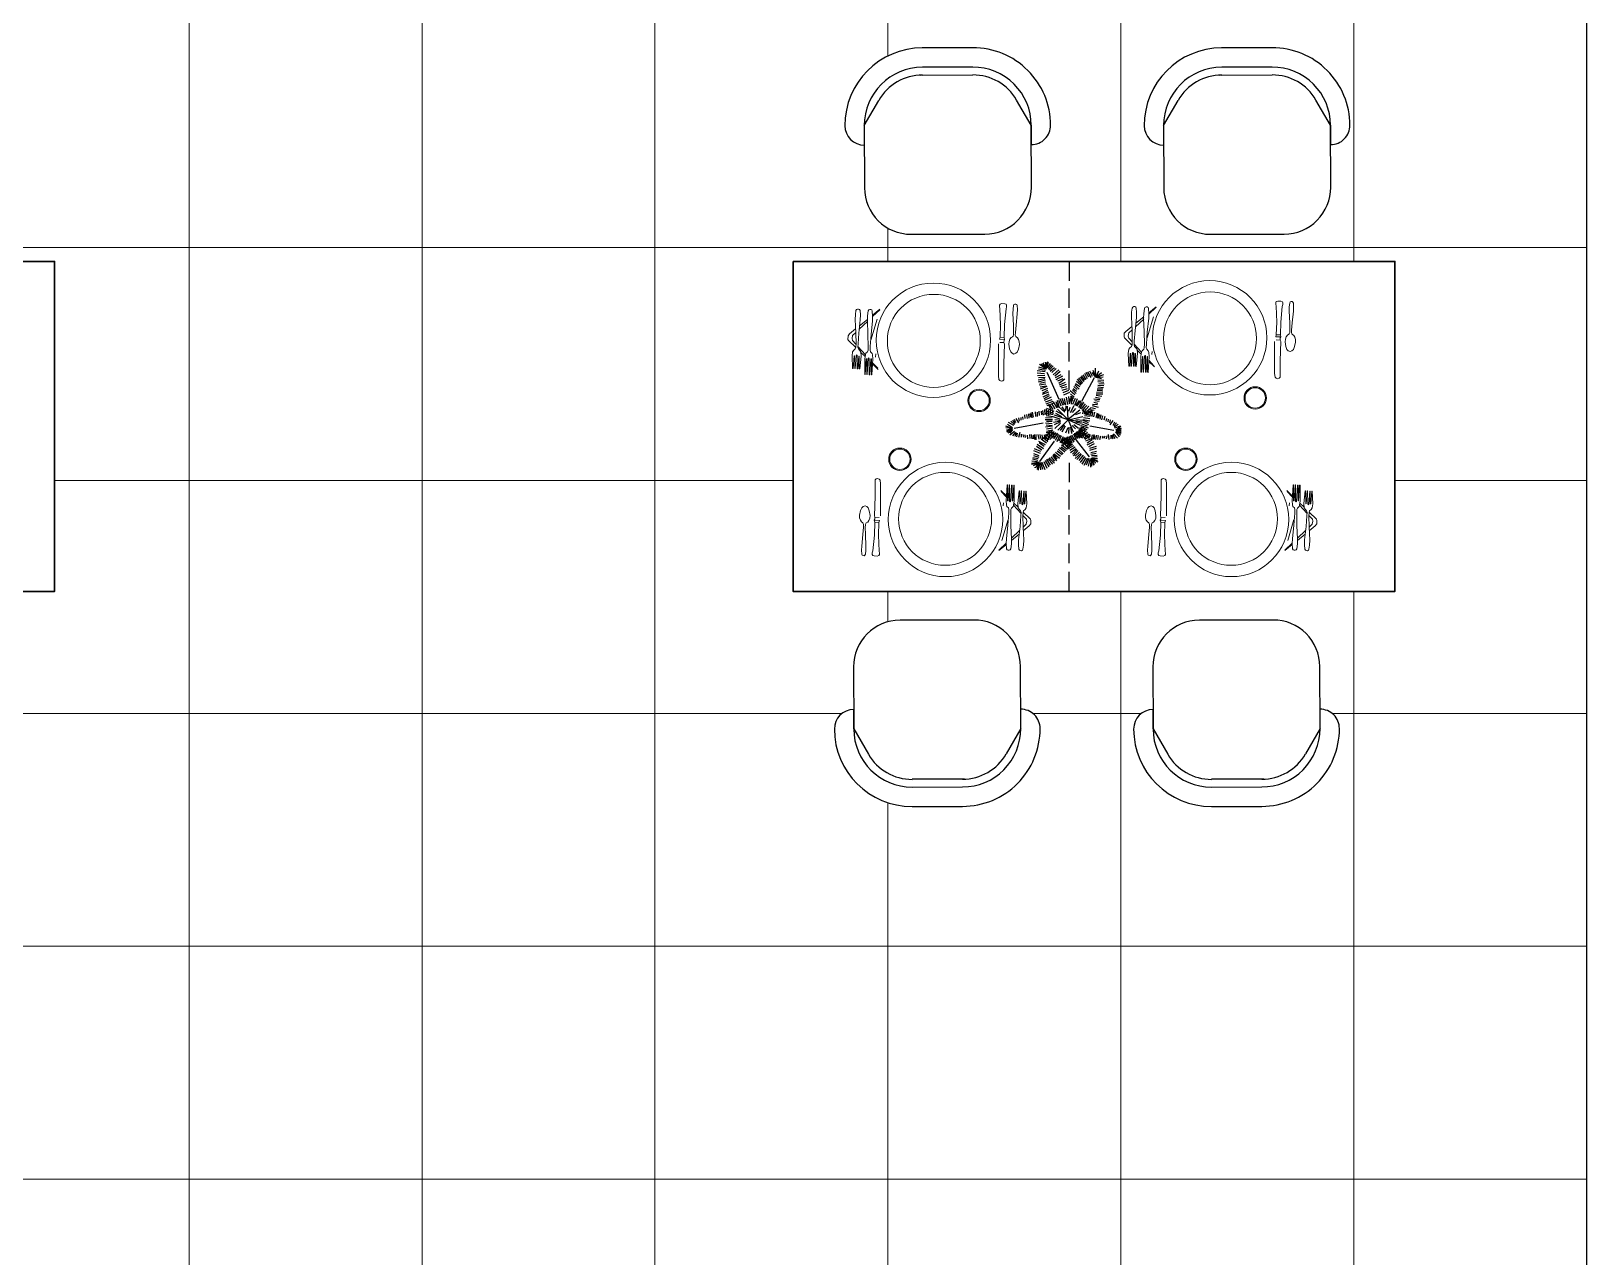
# Model space of a CAD drawing. Header units: millimetres. Extents: x 2497 to 4392, y 822 to 3100.
# Drawn here: x 3991.3 to 4391.9, y 1521.7 to 1837.4 of the extents above; entities that cross this region are included whole.
import ezdxf

# ---------------------------------------------------------------- set-up
doc = ezdxf.new("R2010")
doc.units = ezdxf.units.MM
doc.layers.add('6', color=6, linetype='Continuous')
doc.layers.add('LH', color=3, linetype='Continuous')

# ---------------------------------------------------------------- blocks, each defined once
blk = doc.blocks.new('A$C0CF827CB')
at = {"lineweight": 20}
for p, q in [((-5.12, 25), (-5.16, 23.69)), ((-4.96, 26.05), (-5.12, 25)), ((-4.82, 26.31), (-4.96, 26.05)), ((-4.55, 26.43), (-4.82, 26.31)), ((-4.55, 26.43), (-4.29, 26.42)), ((-4.29, 26.42), (-4.03, 26.28)), ((-4.03, 26.28), (-3.91, 26.02)), ((-3.91, 26.02), (-3.81, 24.96)), ((-3.81, 24.96), (-3.85, 23.65)), ((-1.98, 24.64), (-2.01, 23.46)), ((-1.81, 25.95), (-1.98, 24.64)), ((-1.67, 26.21), (-1.81, 25.95)), ((-1.4, 26.34), (-1.67, 26.21)), ((-1.14, 26.33), (-1.4, 26.34)), ((-1.4, 26.34), (-1.14, 26.33)), ((-1.14, 26.33), (-0.88, 26.19)), ((-0.88, 26.19), (-0.76, 25.92)), ((-0.76, 25.92), (-0.66, 24.6)), ((-0.66, 24.6), (-0.7, 23.42)), ((32.01, 27.45), (32, 27.05)), ((32, 27.05), (32.11, 26.52)), ((32.15, 27.7), (32.01, 27.45)), ((32.11, 26.52), (32.25, 22.44)), ((32.55, 27.82), (32.15, 27.7)), ((32.55, 27.82), (33.34, 27.8)), ((33.69, 26.47), (33.3, 22.41)), ((33.34, 27.8), (33.73, 27.66)), ((33.84, 27), (33.69, 26.47)), ((33.73, 27.66), (33.85, 27.39)), ((33.85, 27.39), (33.84, 27)), ((35.49, 26.38), (35.47, 25.26)), ((35.47, 25.26), (35.6, 22.26)), ((35.62, 27.35), (35.49, 26.38)), ((35.74, 27.62), (35.62, 27.35)), ((35.96, 27.72), (35.74, 27.62)), ((35.96, 27.72), (36.22, 27.71)), ((36.22, 27.71), (36.44, 27.6)), ((36.57, 25.23), (36.26, 22.24)), ((36.44, 27.6), (36.55, 27.33)), ((36.55, 27.33), (36.61, 26.34)), ((36.61, 26.34), (36.57, 25.23)), ((-5.16, 23.69), (-5, 20.27)), ((-5, 20.27), (-4.95, 17.5)), ((-4.21, 20.24), (-4.43, 17.49)), ((-3.85, 23.65), (-4.21, 20.24)), ((-2.01, 23.46), (-1.86, 19.91)), ((-0.7, 23.42), (-1.07, 19.88)), ((32.25, 22.44), (32.15, 19.16)), ((33.3, 22.41), (33.2, 19.13)), ((35.6, 22.26), (35.65, 20.4)), ((35.65, 20.4), (35.63, 19.74)), ((36.1, 20.38), (36.08, 19.73)), ((36.26, 22.24), (36.1, 20.38)), ((-5.13, 16.19), (-5.53, 15.81)), ((-4.98, 16.58), (-5.13, 16.19)), ((-4.95, 17.5), (-4.98, 16.58)), ((-4.43, 17.49), (-4.46, 16.57)), ((-4.46, 16.57), (-4.34, 16.17)), ((-4.34, 16.17), (-3.96, 15.76)), ((-1.86, 19.91), (-1.82, 16.75)), ((-1.82, 16.75), (-1.85, 15.83)), ((-1.3, 16.74), (-1.33, 15.82)), ((-1.07, 19.88), (-1.3, 16.74)), ((31.72, 9.18), (31.71, 17.46)), ((32.15, 19.16), (32.01, 18.64)), ((33.32, 18.6), (32.01, 18.64)), ((33.16, 17.81), (32.11, 17.85)), ((32.15, 19.16), (33.2, 19.13)), ((33.28, 17.42), (33.13, 12.42)), ((33.18, 18.34), (33.16, 17.81)), ((33.16, 17.81), (33.28, 17.42)), ((33.32, 18.6), (33.18, 18.34)), ((33.2, 19.13), (33.32, 18.6)), ((34.5, 18.05), (34.43, 17.34)), ((34.43, 17.34), (34.61, 16.19)), ((34.71, 18.63), (34.5, 18.05)), ((34.61, 16.19), (34.9, 15.41)), ((35.03, 19.06), (34.71, 18.63)), ((35.38, 19.29), (35.03, 19.06)), ((35.5, 19.41), (35.38, 19.29)), ((35.63, 19.74), (35.5, 19.41)), ((36.08, 19.73), (36.18, 19.39)), ((36.18, 19.39), (36.3, 19.27)), ((36.3, 19.27), (36.63, 19.01)), ((36.87, 16.12), (36.54, 15.36)), ((36.63, 19.01), (36.92, 18.56)), ((37.12, 17.26), (36.87, 16.12)), ((36.92, 18.56), (37.1, 17.97)), ((37.1, 17.97), (37.12, 17.26)), ((-5.81, 15.43), (-5.97, 14.38)), ((-5.97, 14.38), (-5.81, 11.09)), ((-5.53, 15.81), (-5.81, 15.43)), ((-5.68, 11.08), (-5.44, 14.36)), ((-5.44, 14.36), (-5.31, 14.36)), ((-5.31, 14.36), (-5.28, 11.07)), ((-5.15, 11.07), (-4.92, 14.48)), ((-4.92, 14.48), (-4.78, 14.61)), ((-4.65, 14.47), (-4.78, 14.61)), ((-4.62, 11.05), (-4.65, 14.47)), ((-4.26, 14.33), (-4.49, 11.05)), ((-4.13, 14.32), (-4.26, 14.33)), ((-4.1, 11.04), (-4.13, 14.32)), ((-3.61, 14.31), (-3.97, 11.03)), ((-3.96, 15.76), (-3.71, 15.36)), ((-3.71, 15.36), (-3.61, 14.31)), ((-2.54, 14.67), (-2.71, 13.62)), ((-2.71, 13.62), (-2.7, 9.55)), ((-2.57, 9.54), (-2.31, 13.61)), ((-2.4, 15.06), (-2.54, 14.67)), ((-1.99, 15.44), (-2.4, 15.06)), ((-2.31, 13.61), (-2.18, 13.61)), ((-2.18, 13.61), (-2.17, 9.53)), ((-2.04, 9.53), (-1.78, 13.73)), ((-1.85, 15.83), (-1.99, 15.44)), ((-1.78, 13.73), (-1.65, 13.85)), ((-1.52, 9.51), (-1.52, 13.72)), ((-1.33, 15.82), (-1.21, 15.42)), ((-1.21, 15.42), (-0.82, 15.01)), ((-1, 13.57), (-1.13, 13.58)), ((-0.82, 15.01), (-0.7, 14.61)), ((-0.7, 14.61), (-0.61, 13.56)), ((33.13, 12.42), (33.13, 8.22)), ((34.9, 15.41), (35.24, 15.05)), ((35.24, 15.05), (35.7, 14.84)), ((36.18, 15.02), (35.7, 14.84)), ((36.54, 15.36), (36.18, 15.02)), ((-5.81, 11.09), (-5.68, 11.08)), ((-5.28, 11.07), (-5.15, 11.07)), ((-4.49, 11.05), (-4.62, 11.05)), ((-3.97, 11.03), (-4.1, 11.04)), ((-2.7, 9.55), (-2.57, 9.54)), ((-2.17, 9.53), (-2.04, 9.53)), ((-1.39, 9.51), (-1.52, 9.51)), ((-0.86, 9.49), (-0.99, 9.5)), ((31.82, 8.26), (31.72, 9.18)), ((32.08, 7.99), (31.82, 8.26)), ((33.13, 8.22), (32.86, 7.96)), ((32.47, 7.84), (32.08, 7.99)), ((32.86, 7.96), (32.47, 7.84))]:
    blk.add_line(p, q, dxfattribs=at)
at = {"color": 255, "lineweight": 20}
for p, q in [((-1.52, 13.72), (-1.65, 13.85)), ((-1.13, 13.58), (-1.39, 9.51)), ((-0.99, 9.5), (-1, 13.57)), ((-0.61, 13.56), (-0.86, 9.49))]:
    blk.add_line(p, q, dxfattribs=at)
at = {"layer": '6', "color": 255, "lineweight": 20}
for p, q in [((-0.68, 24.84), (1.23, 26.39)), ((-0.67, 24.47), (1.23, 26.26)), ((-7, 19.54), (-6.59, 20.05)), ((-6.59, 20.05), (-5.05, 21.3)), ((-5.81, 19.63), (-5.01, 20.39)), ((-4.11, 21.24), (-2, 23.22)), ((-4.01, 22.14), (-2, 23.77)), ((0.49, 23.78), (-1.11, 18.42)), ((-7.02, 18.62), (-7, 19.54)), ((-6.9, 18.35), (-7.02, 18.62)), ((-5.01, 16.51), (-6.9, 18.35)), ((-5.97, 18.85), (-5.81, 19.63)), ((-5.85, 18.32), (-5.97, 18.85)), ((-4.96, 17.34), (-5.85, 18.32)), ((-2.54, 14.67), (-4.45, 16.77)), ((-2.62, 14.18), (-3.69, 15.23)), ((-1.52, 13.11), (-1.8, 13.39)), ((-1, 12.6), (-1.18, 12.78)), ((-1, 12.96), (-1.16, 13.14)), ((0.76, 10.89), (-0.68, 12.3)), ((0.64, 11.16), (-0.67, 12.59)), ((0.15, 14.87), (0.07, 14.07))]:
    blk.add_line(p, q, dxfattribs=at)
at = {"layer": '6', "lineweight": 20}
blk.add_line((-1.52, 13.54), (-1.73, 13.77), dxfattribs=at)
at = {"layer": '6', "color": 255, "lineweight": 20}
for centre, radius in [((14.99, 18.39), 14.73), ((15.09, 18.23), 11.97), ((26.73, 2.89), 2.89), ((26.73, 2.89), 2.63)]:
    blk.add_circle(centre, radius, dxfattribs=at)

msp = doc.modelspace()

# ---------------------------------------------------------------- linework, layer by layer
at = {"color": 6}
for p, q in [((4233.77, 1833.16), (4220.77, 1833.13)), ((4310.86, 1833.16), (4297.86, 1833.13)), ((4233.79, 1828.16), (4220.79, 1828.13)), ((4310.87, 1828.16), (4297.87, 1828.13)), ((4220.3, 1826.13), (4233.77, 1826.16)), ((4220.81, 1826.13), (4233.77, 1826.16)), ((4297.38, 1826.13), (4310.86, 1826.16)), ((4297.89, 1826.13), (4310.86, 1826.16)), ((4205.82, 1813.09), (4209.57, 1819.61)), ((4248.82, 1813.2), (4245.04, 1819.69)), ((4282.9, 1813.09), (4286.65, 1819.61)), ((4325.9, 1813.2), (4322.13, 1819.69)), ((4205.82, 1813.09), (4205.86, 1797.09)), ((4248.86, 1797.2), (4248.82, 1813.2)), ((4248.82, 1813.2), (4248.83, 1808.2)), ((4282.9, 1813.09), (4282.94, 1797.09)), ((4325.94, 1797.2), (4325.9, 1813.2)), ((4325.9, 1813.2), (4325.92, 1808.2)), ((4217.89, 1785.12), (4236.89, 1785.17)), ((4294.97, 1785.12), (4313.97, 1785.17)), ((4234.04, 1685.76), (4215.04, 1685.72)), ((4311.12, 1685.76), (4292.12, 1685.72)), ((4203.07, 1673.69), (4203.11, 1657.69)), ((4246.11, 1657.79), (4246.07, 1673.79)), ((4280.15, 1673.69), (4280.19, 1657.69)), ((4323.19, 1657.79), (4323.15, 1673.79)), ((4203.11, 1657.69), (4203.09, 1662.69)), ((4280.19, 1657.69), (4280.18, 1662.69)), ((4203.11, 1657.69), (4206.88, 1651.19)), ((4246.11, 1657.79), (4242.36, 1651.27)), ((4280.19, 1657.69), (4283.97, 1651.19)), ((4323.19, 1657.79), (4319.44, 1651.27)), ((4218.14, 1642.72), (4231.14, 1642.76)), ((4231.12, 1644.76), (4218.15, 1644.73)), ((4231.63, 1644.76), (4218.15, 1644.73)), ((4295.22, 1642.72), (4308.22, 1642.76)), ((4308.2, 1644.76), (4295.24, 1644.73)), ((4308.71, 1644.76), (4295.24, 1644.73)), ((4218.15, 1637.73), (4231.15, 1637.76)), ((4295.23, 1637.73), (4308.23, 1637.76))]:
    msp.add_line(p, q, dxfattribs=at)
at = {"color": 2}
msp.add_lwpolyline([(2596.92, 2958.72), (2496.92, 2958.72), (2496.92, 821.72), (4391.92, 821.72), (4391.92, 2958.72), (3791.92, 2958.72)], dxfattribs=at)
at = {"color": 252, "lineweight": 0}
for points in [[(4031.92, 2958.72), (4031.92, 821.72)], [(4091.92, 2958.72), (4091.92, 821.72)], [(4151.92, 2958.72), (4151.92, 821.72)], [(4271.92, 2048.54), (4271.92, 1778.14)], [(4331.92, 2048.54), (4331.92, 1778.14)], [(4211.92, 1993.96), (4211.92, 1831.04)], [(4211.92, 1786.7), (4211.92, 1778.14)], [(4391.92, 1781.72), (3791.92, 1781.72)], [(4271.92, 1735.1), (4271.92, 1733.83)], [(4187.5, 1721.72), (3997.28, 1721.72)], [(4391.92, 1721.72), (4342.5, 1721.72)], [(4211.92, 1693.14), (4211.92, 1685.3)], [(4271.92, 1693.14), (4271.92, 1422.75)], [(4331.92, 1693.14), (4331.92, 1422.75)], [(4200.15, 1661.72), (3981.05, 1661.72)], [(4277.23, 1661.72), (4249.19, 1661.72)], [(4391.92, 1661.72), (4326.28, 1661.72)], [(4211.92, 1638.71), (4211.92, 1475.41)], [(4391.92, 1601.72), (3791.92, 1601.72)], [(4391.92, 1541.72), (3791.92, 1541.72)]]:
    msp.add_lwpolyline(points, dxfattribs=at)
at = {"color": 6, "lineweight": 30}
for points in [[(3842.28, 1778.14), (3842.28, 1693.14), (3997.28, 1693.14), (3997.28, 1778.14)], [(4187.5, 1778.14), (4187.5, 1693.14), (4342.5, 1693.14), (4342.5, 1778.14)]]:
    msp.add_lwpolyline(points, close=True, dxfattribs=at)
at = {"color": 6}
for points in [[(4258.58, 1778.14), (4258.58, 1773.14)], [(4258.49, 1771.14), (4258.49, 1766.14)], [(4258.49, 1764.66), (4258.49, 1759.66)], [(4258.49, 1757.32), (4258.49, 1752.32)], [(4258.49, 1750.03), (4258.49, 1745.03)], [(4258.58, 1726.26), (4258.58, 1721.26)], [(4258.49, 1719.25), (4258.49, 1714.25)], [(4258.49, 1712.78), (4258.49, 1707.78)], [(4258.49, 1705.44), (4258.49, 1700.44)], [(4258.49, 1698.14), (4258.49, 1693.14)]]:
    msp.add_lwpolyline(points, dxfattribs=at)
for centre, radius, start, end in [((4220.82, 1813.13), 20, 90.1346, 180.1346), ((4233.82, 1813.16), 20, 0.1346, 90.1346), ((4297.9, 1813.13), 20, 90.1346, 180.1346), ((4310.9, 1813.16), 20, 0.1346, 90.1346), ((4220.82, 1813.13), 15, 90.1346, 180.1346), ((4233.82, 1813.16), 15, 0.1346, 90.1346), ((4297.9, 1813.13), 15, 90.1346, 180.1346), ((4310.9, 1813.16), 15, 0.1346, 90.1346), ((4220.84, 1813.13), 13, 90.1346, 150.0978), ((4233.8, 1813.16), 13, 30.1714, 90.1346), ((4297.92, 1813.13), 13, 90.1346, 150.0978), ((4310.89, 1813.16), 13, 30.1714, 90.1346), ((4205.82, 1813.09), 5, 180.1346, 270.1346), ((4248.82, 1813.2), 5, 270.1346, 0.1346), ((4282.9, 1813.09), 5, 180.1346, 270.1346), ((4325.9, 1813.2), 5, 270.1346, 0.1346), ((4217.86, 1797.12), 12, 180.1346, 270.1346), ((4236.86, 1797.17), 12, 270.1346, 0.1346), ((4294.94, 1797.12), 12, 180.1346, 270.1346), ((4313.94, 1797.17), 12, 270.1346, 0.1346), ((4215.07, 1673.72), 12, 90.1346, 180.1346), ((4234.07, 1673.76), 12, 0.1346, 90.1346), ((4292.15, 1673.72), 12, 90.1346, 180.1346), ((4311.15, 1673.76), 12, 0.1346, 90.1346), ((4246.11, 1657.79), 5, 0.1346, 90.1346), ((4323.19, 1657.79), 5, 0.1346, 90.1346), ((4203.11, 1657.69), 5, 90.1346, 180.1346), ((4280.19, 1657.69), 5, 90.1346, 180.1346), ((4218.11, 1657.72), 20, 180.1346, 270.1346), ((4218.11, 1657.72), 15, 180.1346, 270.1346), ((4231.11, 1657.76), 15, 270.1346, 0.1346), ((4231.11, 1657.76), 20, 270.1346, 0.1346), ((4295.19, 1657.72), 20, 180.1346, 270.1346), ((4295.19, 1657.72), 15, 180.1346, 270.1346), ((4308.19, 1657.76), 15, 270.1346, 0.1346), ((4308.19, 1657.76), 20, 270.1346, 0.1346), ((4218.12, 1657.72), 13, 210.1714, 270.1346), ((4231.09, 1657.76), 13, 270.1346, 330.0978), ((4295.2, 1657.72), 13, 210.1714, 270.1346), ((4308.17, 1657.76), 13, 270.1346, 330.0978)]:
    msp.add_arc(centre, radius, start, end, dxfattribs=at)
at = {"layer": 'LH', "color": 3}
for p, q in [((4252.76, 1750.4), (4250.94, 1751.54)), ((4252.73, 1750.47), (4251.27, 1751.68)), ((4252.55, 1750.93), (4251.78, 1751.9)), ((4252.12, 1752.03), (4252.05, 1752)), ((4252.48, 1751.11), (4252.54, 1752.18)), ((4252.59, 1750.82), (4253.1, 1752.36)), ((4252.75, 1750.62), (4253.3, 1752.17)), ((4252.99, 1750.68), (4253.79, 1751.83)), ((4253.24, 1750.39), (4254.16, 1751.48)), ((4253.55, 1750.16), (4254.47, 1751.25)), ((4252.38, 1749.7), (4250.34, 1749.93)), ((4252.25, 1749.18), (4250.34, 1749.3)), ((4252.31, 1748.78), (4250.4, 1748.67)), ((4252.31, 1747.86), (4250.59, 1747.57)), ((4252.44, 1747.52), (4250.59, 1747)), ((4252.44, 1748.26), (4250.65, 1748.15)), ((4252.5, 1749.99), (4250.71, 1750.39)), ((4252.5, 1750.33), (4250.77, 1750.91)), ((4252.5, 1747.06), (4251.02, 1746.71)), ((4256, 1742.52), (4252.96, 1749.47)), ((4253.73, 1749.82), (4254.78, 1750.79)), ((4254.1, 1749.53), (4255.21, 1750.56)), ((4254.47, 1748.95), (4255.89, 1750.16)), ((4254.9, 1748.67), (4256.26, 1749.82)), ((4255.09, 1748.26), (4256.56, 1749.01)), ((4255.21, 1747.69), (4256.93, 1748.61)), ((4255.64, 1747.34), (4257.06, 1747.98)), ((4255.89, 1746.77), (4257.43, 1747.86)), ((4256.13, 1746.37), (4257.67, 1747.06)), ((4261.55, 1746.25), (4260.45, 1747.23)), ((4261.86, 1746.48), (4260.75, 1747.8)), ((4262.11, 1746.77), (4261.12, 1748.15)), ((4262.42, 1747.23), (4261.49, 1748.32)), ((4262.66, 1747.52), (4261.8, 1748.61)), ((4261.85, 1742.14), (4265.14, 1748.2)), ((4262.97, 1747.69), (4262.17, 1748.95)), ((4263.34, 1747.92), (4262.6, 1749.24)), ((4263.65, 1748.32), (4262.97, 1749.47)), ((4264.27, 1748.26), (4263.4, 1749.64)), ((4264.63, 1748.49), (4263.89, 1749.82)), ((4265.49, 1748.3), (4264.51, 1749.47)), ((4265.49, 1748.3), (4264.76, 1750.05)), ((4265.49, 1748.3), (4265.39, 1750.62)), ((4265.49, 1748.3), (4266.9, 1749.52)), ((4265.49, 1748.3), (4267.5, 1748.99)), ((4265.49, 1748.3), (4267.33, 1748.42)), ((4265.49, 1748.3), (4266.91, 1747.95)), ((4265.51, 1748.28), (4266.19, 1749.97)), ((4265.93, 1747.21), (4267.54, 1747.02)), ((4265.98, 1747.64), (4267.49, 1747.54)), ((4252.62, 1746.48), (4250.9, 1746.25)), ((4251.14, 1745.85), (4252.75, 1746.08)), ((4252.81, 1745.91), (4251.14, 1745.22)), ((4252.99, 1745.39), (4251.51, 1744.76)), ((4253.3, 1744.41), (4251.64, 1743.84)), ((4253.05, 1744.87), (4251.7, 1744.18)), ((4251.88, 1743.26), (4253.48, 1744.01)), ((4253.48, 1743.49), (4252.07, 1742.74)), ((4253.92, 1743.15), (4252.19, 1742.34)), ((4256.26, 1745.91), (4257.86, 1746.48)), ((4256.56, 1745.56), (4257.98, 1745.91)), ((4256.81, 1744.93), (4258.17, 1745.39)), ((4257, 1744.35), (4258.54, 1744.99)), ((4257.18, 1743.72), (4258.72, 1744.47)), ((4258.26, 1741.29), (4257.88, 1743.16)), ((4258.65, 1741.4), (4258.5, 1743.31)), ((4258.65, 1741.88), (4259.45, 1743.44)), ((4260.08, 1743.78), (4258.84, 1744.76)), ((4259.71, 1742.69), (4258.91, 1743.43)), ((4259.52, 1742.23), (4258.91, 1742.92)), ((4259.89, 1743.2), (4258.97, 1744.01)), ((4259.18, 1741.35), (4259.13, 1743.4)), ((4259.14, 1741.71), (4259.65, 1743.15)), ((4260.38, 1744.07), (4259.46, 1745.04)), ((4260.51, 1744.64), (4259.64, 1745.33)), ((4260.69, 1745.1), (4259.83, 1745.91)), ((4261.18, 1745.22), (4260.08, 1746.31)), ((4261.31, 1745.79), (4260.26, 1746.6)), ((4265.33, 1743.19), (4266.61, 1742.87)), ((4265.52, 1744.05), (4267.25, 1744.01)), ((4265.53, 1743.67), (4266.99, 1743.41)), ((4265.59, 1744.43), (4267.28, 1744.52)), ((4265.76, 1744.95), (4267.19, 1744.91)), ((4265.83, 1745.33), (4267.22, 1745.33)), ((4265.96, 1745.8), (4267.44, 1745.61)), ((4266.01, 1746.23), (4267.52, 1746.12)), ((4266.24, 1746.68), (4267.57, 1746.56)), ((4249.05, 1737.86), (4248.8, 1739.12)), ((4249.42, 1738.03), (4249.17, 1739.3)), ((4249.97, 1738.14), (4249.91, 1739.35)), ((4250.47, 1738.2), (4250.4, 1739.3)), ((4250.96, 1738.43), (4250.84, 1739.58)), ((4251.51, 1738.6), (4251.45, 1739.52)), ((4252.01, 1738.49), (4251.82, 1739.7)), ((4252.44, 1738.6), (4252.31, 1739.99)), ((4254.16, 1742.51), (4252.44, 1741.88)), ((4254.46, 1738.62), (4252.57, 1738.95)), ((4254.41, 1742), (4252.62, 1741.36)), ((4254.49, 1739.03), (4252.66, 1739.58)), ((4252.87, 1738.6), (4252.75, 1740.16)), ((4254.73, 1739.5), (4252.81, 1740.2)), ((4254.66, 1741.59), (4252.87, 1740.9)), ((4253.36, 1738.55), (4253.24, 1739.81)), ((4254.06, 1739.71), (4253.27, 1741.28)), ((4254.49, 1740.02), (4253.62, 1741.26)), ((4253.98, 1738.66), (4253.73, 1740.16)), ((4254.99, 1740.15), (4254.16, 1741.53)), ((4254.47, 1738.83), (4254.41, 1739.58)), ((4255.48, 1740.4), (4254.57, 1741.96)), ((4256.73, 1738.08), (4255.18, 1738.98)), ((4255.19, 1742.04), (4255.64, 1740.49)), ((4256.92, 1738.57), (4255.27, 1739.54)), ((4256.02, 1740.66), (4255.56, 1742.34)), ((4258.35, 1737.28), (4255.57, 1740.1)), ((4257.48, 1739.3), (4255.92, 1740.63)), ((4256.57, 1740.87), (4256.03, 1742.28)), ((4257.02, 1740.99), (4256.25, 1742.75)), ((4257.55, 1739.52), (4256.75, 1740.68)), ((4257.35, 1741.16), (4256.82, 1742.83)), ((4257.76, 1741.09), (4257.4, 1742.85)), ((4257.73, 1739.76), (4257.8, 1740.85)), ((4258.35, 1737.28), (4258.17, 1740.85)), ((4258.41, 1737.57), (4261.31, 1739.93)), ((4258.47, 1739.52), (4258.84, 1740.56)), ((4259.34, 1741.88), (4258.72, 1742.69)), ((4258.91, 1739.24), (4259.89, 1741.02)), ((4259.46, 1739.24), (4260.32, 1740.21)), ((4259.55, 1741.38), (4260.18, 1742.86)), ((4260.04, 1741.14), (4260.76, 1742.78)), ((4261.2, 1742.33), (4260.2, 1741.05)), ((4260.32, 1738.66), (4261.62, 1739.24)), ((4260.57, 1740.85), (4261.66, 1742.21)), ((4261.05, 1740.52), (4261.88, 1741.79)), ((4261.42, 1740.23), (4262.39, 1741.88)), ((4261.74, 1740.06), (4262.79, 1741.46)), ((4261.93, 1739.69), (4263.14, 1741)), ((4262.14, 1738.85), (4262.43, 1740.38)), ((4262.38, 1739.4), (4263.68, 1740.8)), ((4262.56, 1738.94), (4264.27, 1738.52)), ((4262.57, 1738.8), (4262.84, 1740.16)), ((4262.7, 1739.15), (4264.16, 1740.39)), ((4262.97, 1738.69), (4264.6, 1739.93)), ((4262.99, 1738.64), (4263.3, 1739.82)), ((4263.49, 1738.71), (4263.65, 1739.61)), ((4263.5, 1739.21), (4264.52, 1739.23)), ((4263.66, 1739.57), (4264.58, 1739.52)), ((4263.9, 1740), (4264.99, 1739.84)), ((4264.02, 1738.48), (4264.27, 1739.61)), ((4264.19, 1740.47), (4265.4, 1740.25)), ((4264.49, 1738.2), (4264.66, 1739.28)), ((4264.52, 1740.97), (4266.06, 1740.62)), ((4264.56, 1741.39), (4265.9, 1741.28)), ((4264.93, 1741.85), (4266.01, 1741.6)), ((4264.96, 1742.74), (4266.5, 1742.55)), ((4264.97, 1738.09), (4265.16, 1739.28)), ((4265.17, 1742.28), (4266.34, 1742.11)), ((4265.51, 1737.91), (4265.89, 1739.15)), ((4265.86, 1737.71), (4266.24, 1738.94)), ((4243.98, 1735.05), (4242.28, 1735.72)), ((4243.98, 1735.05), (4242.3, 1735.3)), ((4242.48, 1734.72), (4243.98, 1735.05)), ((4243.98, 1735.05), (4242.51, 1734.11)), ((4243.98, 1735.05), (4242.52, 1735.61)), ((4242.55, 1734.38), (4243.98, 1735.05)), ((4244, 1735.27), (4242.7, 1736.13)), ((4243.98, 1735.05), (4242.78, 1734.35)), ((4243.98, 1735.05), (4242.9, 1733.88)), ((4244.31, 1735.9), (4242.95, 1736.59)), ((4244.49, 1736.13), (4243.57, 1736.94)), ((4244.68, 1736.36), (4244.06, 1737.22)), ((4251.91, 1736.46), (4244.46, 1735.11)), ((4244.86, 1736.53), (4244.49, 1737.4)), ((4245.6, 1736.53), (4244.98, 1737.69)), ((4245.78, 1737), (4245.66, 1737.8)), ((4246.21, 1737.22), (4246.21, 1737.91)), ((4246.71, 1737.4), (4246.65, 1738.09)), ((4247.26, 1737.63), (4247.14, 1738.6)), ((4247.88, 1737.63), (4247.69, 1738.66)), ((4248.31, 1737.74), (4248.19, 1738.83)), ((4248.74, 1737.97), (4248.56, 1738.89)), ((4254.29, 1737.36), (4252.37, 1737.29)), ((4254.23, 1736.31), (4252.49, 1736.49)), ((4254.27, 1735.71), (4252.49, 1735.43)), ((4254.25, 1737.73), (4252.5, 1737.85)), ((4252.64, 1736.04), (4254.25, 1735.89)), ((4254.46, 1738.09), (4252.69, 1738.39)), ((4254.24, 1736.9), (4252.72, 1736.91)), ((4254.33, 1735.16), (4252.75, 1734.89)), ((4256.31, 1737.46), (4254.49, 1738.05)), ((4256.32, 1737), (4254.59, 1736.65)), ((4256.32, 1736.77), (4254.72, 1736.02)), ((4258.35, 1737.28), (4254.81, 1738.53)), ((4256.38, 1737.17), (4254.9, 1737.28)), ((4256.38, 1736.42), (4254.9, 1735.1)), ((4258.35, 1737.28), (4255.71, 1734.67)), ((4257.29, 1736), (4256.26, 1734.54)), ((4257.53, 1735.65), (4256.67, 1734.13)), ((4258.27, 1735.29), (4257.62, 1733.92)), ((4258.35, 1737.28), (4259.64, 1734.24)), ((4261.89, 1736.76), (4258.35, 1737.28)), ((4261.53, 1735.89), (4258.35, 1737.28)), ((4258.41, 1737.28), (4262.11, 1738.2)), ((4258.54, 1735.44), (4258.41, 1733.83)), ((4258.91, 1735.44), (4259.15, 1733.83)), ((4259.34, 1735.9), (4260.26, 1734.98)), ((4259.77, 1736.08), (4261, 1735.21)), ((4262.28, 1737.12), (4260.32, 1737.28)), ((4261.72, 1736.39), (4260.32, 1736.71)), ((4261.05, 1734.7), (4262.52, 1735.56)), ((4261.2, 1735.23), (4262.76, 1734.36)), ((4261.47, 1734.2), (4262.85, 1735.12)), ((4261.52, 1735.5), (4263.13, 1734.81)), ((4261.53, 1734.91), (4262.55, 1733.48)), ((4261.6, 1735.86), (4263.44, 1735.29)), ((4261.8, 1736.28), (4263.23, 1735.77)), ((4262.01, 1736.83), (4263.58, 1736.09)), ((4263.59, 1736.56), (4262.12, 1737.23)), ((4262.16, 1737.41), (4263.94, 1737.09)), ((4262.29, 1737.95), (4263.87, 1737.68)), ((4262.52, 1738.42), (4264.03, 1738.26)), ((4263.94, 1735.78), (4270.11, 1734.66)), ((4266.18, 1737.79), (4266.46, 1738.68)), ((4266.58, 1737.51), (4266.82, 1738.59)), ((4267, 1737.35), (4267.29, 1738.36)), ((4267.61, 1737.29), (4267.84, 1738.25)), ((4268.14, 1737), (4268.28, 1737.68)), ((4268.61, 1736.78), (4268.69, 1737.47)), ((4269.02, 1736.51), (4269.23, 1737.29)), ((4269.15, 1736.03), (4269.89, 1737.11)), ((4269.89, 1735.95), (4270.35, 1736.77)), ((4270.05, 1735.76), (4270.76, 1736.55)), ((4270.22, 1735.51), (4271.22, 1736.22)), ((4270.37, 1735.26), (4271.79, 1735.81)), ((4270.57, 1734.77), (4271.86, 1735.66)), ((4270.7, 1734.42), (4271.63, 1735.29)), ((4270.7, 1734.42), (4272.03, 1735.16)), ((4244, 1734.87), (4243.32, 1733.89)), ((4244.5, 1734.34), (4243.34, 1733.35)), ((4244.73, 1734.16), (4244.03, 1733.16)), ((4244.96, 1733.98), (4244.57, 1733)), ((4245.19, 1733.86), (4245.03, 1732.93)), ((4245.9, 1734.04), (4245.58, 1732.77)), ((4246.19, 1733.63), (4246.26, 1732.82)), ((4246.67, 1733.52), (4246.83, 1732.85)), ((4247.19, 1733.47), (4247.29, 1732.78)), ((4247.78, 1733.38), (4247.89, 1732.4)), ((4248.38, 1733.52), (4248.45, 1732.47)), ((4248.82, 1733.51), (4248.97, 1732.42)), ((4249.3, 1733.39), (4249.34, 1732.46)), ((4249.57, 1733.58), (4249.63, 1732.29)), ((4249.97, 1733.5), (4250.03, 1732.21)), ((4252, 1729.89), (4250.38, 1730.98)), ((4250.53, 1733.52), (4250.76, 1732.33)), ((4252.5, 1730.92), (4250.81, 1731.77)), ((4252.11, 1730.43), (4250.88, 1731.39)), ((4254.72, 1731.82), (4250.95, 1726.58)), ((4251.03, 1733.58), (4251.23, 1732.51)), ((4252.74, 1731.32), (4251.41, 1732.36)), ((4251.56, 1733.48), (4251.72, 1732.33)), ((4253.09, 1731.65), (4251.83, 1732.8)), ((4252.14, 1733.44), (4252.3, 1732.54)), ((4253.25, 1732.08), (4252.28, 1733.17)), ((4252.59, 1733.67), (4252.7, 1732.46)), ((4253.69, 1732.6), (4252.65, 1733.58)), ((4254.41, 1734.14), (4252.66, 1733.97)), ((4254.27, 1734.65), (4252.79, 1734.29)), ((4254.11, 1733.03), (4252.83, 1734.09)), ((4254.41, 1734.72), (4252.96, 1733.28)), ((4253.04, 1733.66), (4253.25, 1732.29)), ((4254.59, 1733.49), (4253.21, 1734.5)), ((4254.73, 1734.3), (4253.45, 1732.89)), ((4253.46, 1733.77), (4253.71, 1732.23)), ((4253.92, 1733.94), (4254.1, 1732.68)), ((4255.09, 1734.1), (4253.98, 1732.54)), ((4255.57, 1733.87), (4254.54, 1732.41)), ((4254.55, 1733.98), (4254.66, 1732.47)), ((4255.8, 1733.52), (4254.95, 1732)), ((4255.07, 1733.93), (4255.18, 1733.19)), ((4256.15, 1733.4), (4255.4, 1731.64)), ((4256.55, 1733.16), (4255.89, 1731.8)), ((4257.07, 1732.9), (4256.17, 1731.41)), ((4256.64, 1731.35), (4257.46, 1732.74)), ((4256.71, 1732.55), (4257.05, 1730.53)), ((4258.36, 1732.87), (4256.88, 1731.79)), ((4257.07, 1731.39), (4258.43, 1730.16)), ((4258.75, 1732.31), (4257.12, 1731.33)), ((4257.64, 1732.68), (4257.13, 1730.96)), ((4257.24, 1732.57), (4257.66, 1730.71)), ((4258.8, 1731.76), (4257.39, 1731)), ((4257.41, 1731.85), (4258.8, 1730.56)), ((4257.61, 1732.75), (4258.25, 1730.94)), ((4257.65, 1732.25), (4259.09, 1731)), ((4257.71, 1730.56), (4259.23, 1731.47)), ((4258.16, 1732.5), (4257.72, 1730.96)), ((4259.46, 1731.09), (4258.05, 1730.03)), ((4258.07, 1733.01), (4258.68, 1731.33)), ((4258.6, 1732.23), (4258.29, 1730.74)), ((4258.49, 1733), (4259.25, 1731.43)), ((4259.11, 1732.13), (4258.52, 1730.48)), ((4258.79, 1733.22), (4259.8, 1731.59)), ((4259.21, 1733.41), (4259.96, 1732.08)), ((4259.73, 1733.68), (4260.43, 1732.09)), ((4260.75, 1732.44), (4260.08, 1733.91)), ((4260.23, 1734.02), (4261.36, 1732.62)), ((4260.61, 1734.32), (4260.29, 1733.09)), ((4260.41, 1732.04), (4263.78, 1727.78)), ((4260.47, 1733.99), (4262.06, 1732.69)), ((4261.05, 1734.1), (4260.64, 1732.6)), ((4260.68, 1734.34), (4261.7, 1733.1)), ((4260.86, 1734.36), (4262.4, 1733.23)), ((4261.02, 1734.73), (4262.69, 1733.79)), ((4261.46, 1733.95), (4261.1, 1732.61)), ((4261.16, 1734.55), (4262.2, 1733.44)), ((4261.9, 1733.91), (4261.67, 1732.71)), ((4261.84, 1733.72), (4262.98, 1734.59)), ((4262.33, 1733.64), (4262.07, 1732.75)), ((4262.23, 1733.16), (4263.31, 1734.15)), ((4262.35, 1732.72), (4263.71, 1733.73)), ((4262.91, 1733.61), (4262.63, 1732.49)), ((4262.66, 1732.36), (4264.09, 1733.25)), ((4262.86, 1731.93), (4264.62, 1732.6)), ((4263.45, 1733.66), (4263.13, 1732.61)), ((4263.2, 1731.4), (4264.51, 1732.23)), ((4263.24, 1730.85), (4264.97, 1731.77)), ((4263.93, 1733.55), (4263.58, 1732.39)), ((4263.65, 1730.43), (4265.09, 1731.24)), ((4264.49, 1733.47), (4264.29, 1732.19)), ((4264.9, 1733.5), (4264.7, 1732.23)), ((4265.15, 1733.29), (4265.01, 1732.36)), ((4265.63, 1733.36), (4265.38, 1732.29)), ((4266.08, 1733.32), (4265.9, 1732.29)), ((4266.66, 1733.11), (4266.44, 1732.15)), ((4267.26, 1733.14), (4267.08, 1732.47)), ((4267.78, 1733.14), (4267.54, 1732.49)), ((4268.26, 1733.21), (4268.1, 1732.41)), ((4268.59, 1733.58), (4268.78, 1732.29)), ((4269.29, 1733.33), (4269.34, 1732.39)), ((4269.52, 1733.42), (4269.81, 1732.4)), ((4269.77, 1733.58), (4270.37, 1732.51)), ((4270.02, 1733.73), (4271.06, 1732.62)), ((4270.53, 1734.22), (4271.45, 1732.97)), ((4270.7, 1734.42), (4271.99, 1734.67)), ((4270.73, 1734.33), (4271.92, 1734.2)), ((4271.98, 1733.8), (4270.73, 1734.33)), ((4270.9, 1734.22), (4271.8, 1733.41)), ((4250.54, 1726.88), (4249.14, 1727.19)), ((4250.6, 1727.26), (4249.2, 1727.57)), ((4250.9, 1728.05), (4249.46, 1728.54)), ((4250.82, 1727.59), (4249.46, 1728.06)), ((4251.23, 1728.64), (4249.5, 1729.33)), ((4251.28, 1729.16), (4249.63, 1729.82)), ((4251.55, 1729.51), (4250.2, 1730.47)), ((4252.79, 1727.17), (4253.73, 1725.65)), ((4253.21, 1727.25), (4254.27, 1725.86)), ((4253.45, 1727.52), (4254.78, 1726.13)), ((4253.83, 1727.79), (4254.83, 1726.65)), ((4254.28, 1728.17), (4255.29, 1726.75)), ((4255.53, 1727.16), (4254.58, 1728.47)), ((4254.7, 1728.6), (4256.09, 1727.45)), ((4255.07, 1729.01), (4256.33, 1728)), ((4255.5, 1729.3), (4256.75, 1728.43)), ((4255.79, 1729.74), (4257.08, 1728.54)), ((4257.47, 1729.02), (4256.06, 1730.09)), ((4256.52, 1730.33), (4257.84, 1729.43)), ((4256.62, 1730.87), (4258.14, 1729.73)), ((4259.7, 1730.63), (4258.37, 1729.89)), ((4260.1, 1730.29), (4258.75, 1729.42)), ((4260.42, 1729.85), (4258.92, 1728.85)), ((4259.45, 1728.5), (4260.53, 1729.7)), ((4260.8, 1729.38), (4259.65, 1728.07)), ((4261.21, 1728.96), (4260.1, 1727.92)), ((4261.56, 1728.65), (4260.1, 1727.4)), ((4261.77, 1728.35), (4260.57, 1727.08)), ((4262.18, 1728.23), (4261.09, 1726.81)), ((4262.54, 1727.84), (4261.38, 1726.32)), ((4262.84, 1727.57), (4261.87, 1725.92)), ((4263.34, 1727.38), (4262.39, 1725.56)), ((4263.64, 1727.32), (4262.98, 1725.61)), ((4263.93, 1727.13), (4263.45, 1725.38)), ((4263.88, 1730.05), (4265.59, 1730.54)), ((4263.88, 1729.54), (4265.67, 1730.04)), ((4264.19, 1727.36), (4264.06, 1725.17)), ((4264.15, 1728.91), (4265.63, 1729.25)), ((4264.19, 1728.44), (4265.58, 1728.77)), ((4264.19, 1727.36), (4265.89, 1727.37)), ((4264.19, 1727.36), (4265.06, 1725.82)), ((4264.19, 1727.36), (4264.83, 1725.66)), ((4264.19, 1727.36), (4264.36, 1725.35)), ((4264.19, 1727.36), (4265.48, 1726.13)), ((4264.19, 1727.36), (4265.94, 1726.5)), ((4264.19, 1727.36), (4265.9, 1726.77)), ((4264.37, 1728.1), (4265.79, 1728.25)), ((4264.39, 1727.71), (4265.81, 1727.87)), ((4250.47, 1726.11), (4248.87, 1725.84)), ((4250.57, 1726.34), (4248.93, 1726.1)), ((4250.4, 1726.53), (4249.01, 1726.7)), ((4250.26, 1725.88), (4249.29, 1725.43)), ((4249.62, 1725.12), (4249.67, 1725.07)), ((4250.39, 1726.02), (4249.89, 1724.89)), ((4250.71, 1726.4), (4250.32, 1724.53)), ((4250.76, 1726.46), (4250.6, 1724.32)), ((4250.93, 1726.26), (4251.24, 1724.46)), ((4251.24, 1726.42), (4251.72, 1724.65)), ((4251.55, 1726.44), (4252.3, 1724.54)), ((4252.07, 1726.58), (4252.86, 1724.84)), ((4252.39, 1726.82), (4253.39, 1725.19))]:
    msp.add_line(p, q, dxfattribs=at)

# ---------------------------------------------------------------- block references
at = {"color": 6}
for p in [(4208.64, 1739.43), (4279.78, 1740.06)]:
    msp.add_blockref('A$C0CF827CB', p, dxfattribs=at)
at = {"color": 6, "rotation": 180}
for p in [(4241.73, 1730.05), (4315.38, 1730.05)]:
    msp.add_blockref('A$C0CF827CB', p, dxfattribs=at)

doc.saveas('drawing.dxf')
